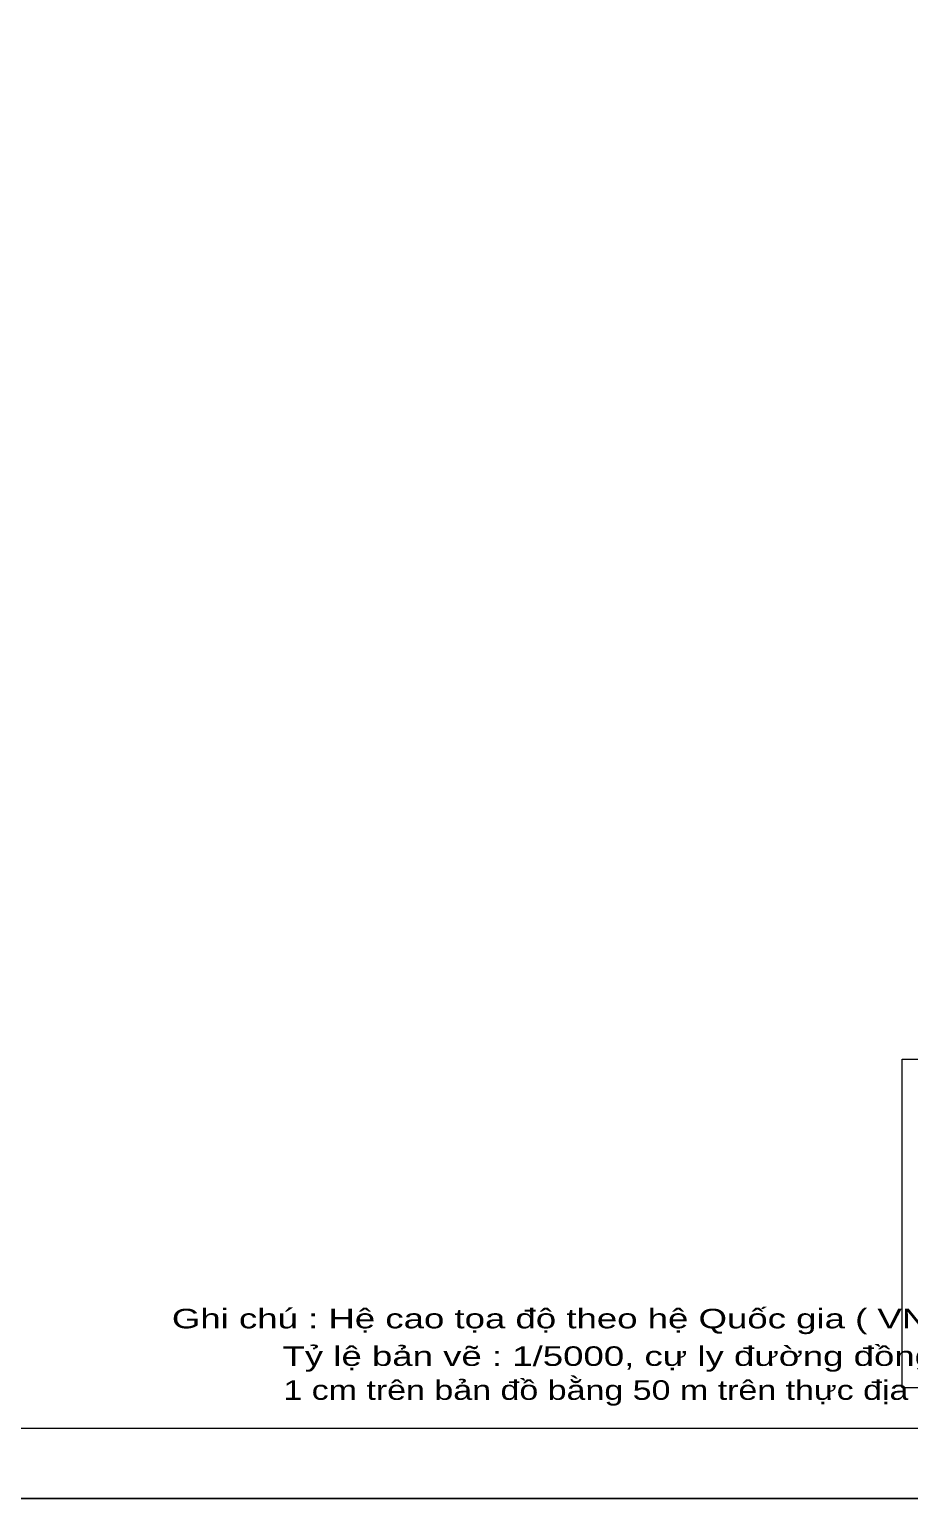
# Model space of a CAD drawing. Header units: metres. Extents: x 532950 to 537618, y 1849954 to 1853119.
# Drawn here: x 535865 to 536316, y 1849954 to 1850706 of the extents above; entities that cross this region are included whole.
import ezdxf

# ---------------------------------------------------------------- set-up
doc = ezdxf.new("R2010")
doc.units = ezdxf.units.M
doc.header["$LTSCALE"] = 3.1
doc.layers.add('16', color=7, linetype='Continuous', lineweight=13)
doc.layers.add('59', color=7, linetype='Continuous', lineweight=13)

msp = doc.modelspace()

# ---------------------------------------------------------------- linework, layer by layer
at = {"layer": '16'}
msp.add_lwpolyline([(536312.05, 1850178.55), (536860.14, 1850178.55), (536860.14, 1850010.48), (536312.05, 1850010.48)], close=True, dxfattribs=at)
at = {"layer": '59'}
for points in [[(537432.41, 1849953.71), (537432.41, 1852676.21), (533348.66, 1852676.21), (533348.66, 1849953.71)], [(533348.66, 1852676.21), (537432.41, 1852676.21), (537432.41, 1849953.71), (533348.66, 1849953.71)], [(533348.66, 1852676.21), (537432.41, 1852676.21), (537432.41, 1849953.71), (533348.66, 1849953.71)], [(533384.63, 1852640.25), (537396.45, 1852640.25), (537396.45, 1849989.67), (533384.63, 1849989.67)], [(533384.63, 1852640.25), (537396.45, 1852640.25), (537396.45, 1849989.67), (533384.63, 1849989.67)]]:
    msp.add_lwpolyline(points, close=True, dxfattribs=at)

# ---------------------------------------------------------------- texts
at = {"layer": '16'}
for s, width, p in [('Ghi chú : Hệ cao tọa độ theo hệ Quốc gia ( VN 2000)', 1.4, (535938.34, 1850040.84)), ('Tỷ lệ bản vẽ : 1/5000, cự ly đường đồng mức 5m', 1.4, (535994.98, 1850021.63)), ('1 cm trên bản đồ bằng 50 m trên thực địa', 1.3, (535995.41, 1850004.25))]:
    msp.add_text(s, height=10, dxfattribs=dict(at, width=width)).set_placement(p)

doc.saveas('drawing.dxf')
